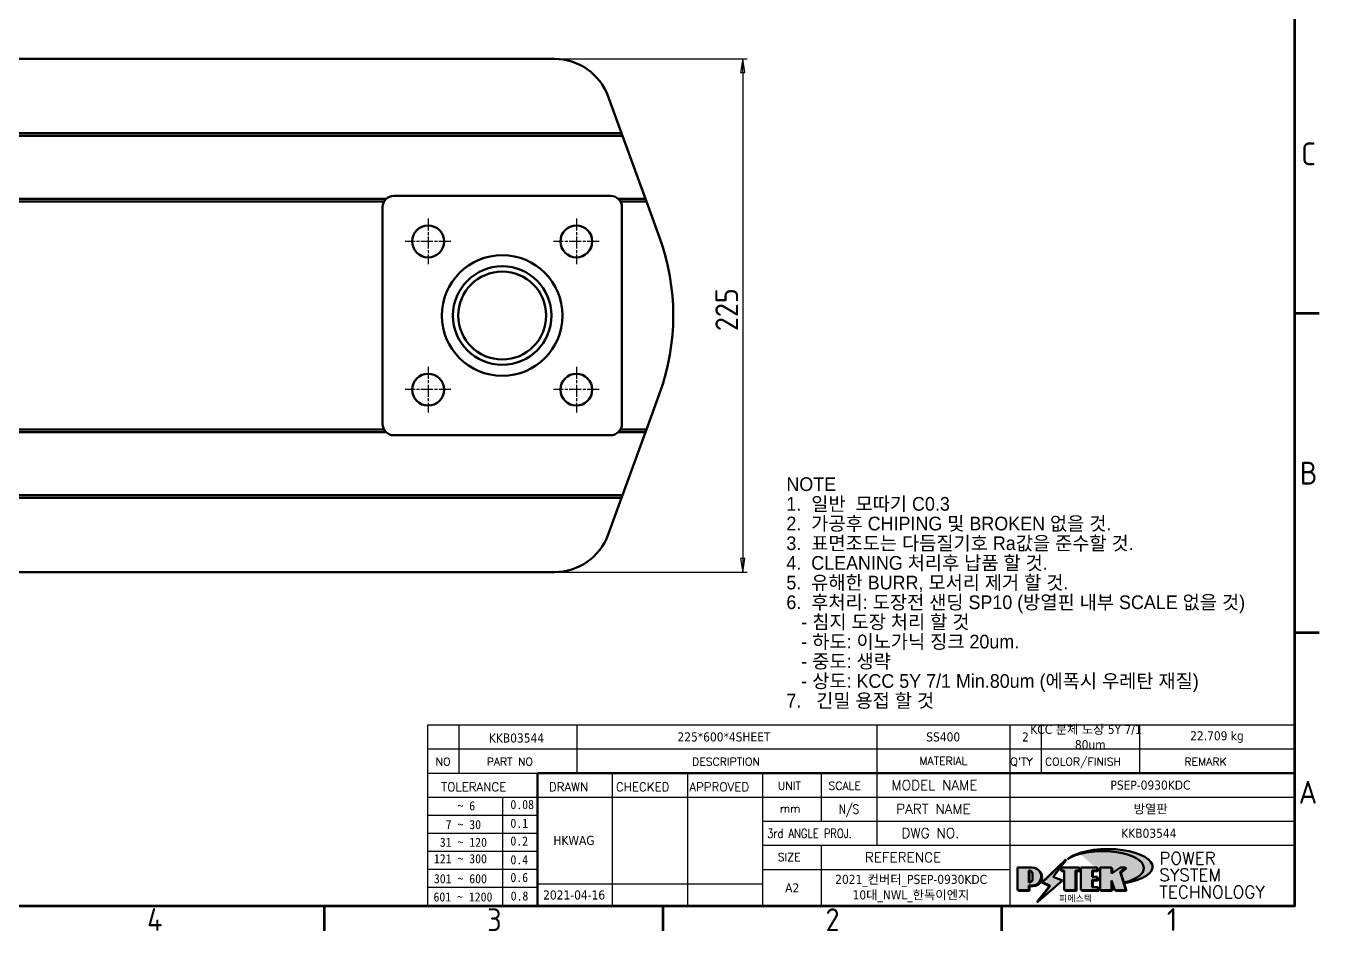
# Model space of a CAD drawing. Header units: millimetres. Extents: x 0 to 1188, y 0 to 840.
# Drawn here: x 612 to 1179, y 9 to 406 of the extents above; entities that cross this region are included whole.
import ezdxf
from ezdxf.enums import TextEntityAlignment as Align

# ---------------------------------------------------------------- set-up
doc = ezdxf.new("R2010")
doc.units = ezdxf.units.MM
doc.header["$LTSCALE"] = 2
doc.linetypes.add('CHAIN', pattern=[0.35429999999999995, 0.2362, -0.0295, 0.0591, -0.0295])
doc.layers.get('0').update_dxf_attribs({"lineweight": 25})
for name, color, linetype, lineweight in [('가시적인 것(ISO)', 7, 'Continuous', 50), ('경계(ISO)', 7, 'Continuous', 70), ('기호(ISO)', 7, 'Continuous', 25), ('제목(ISO)', 5, 'Continuous', 50), ('중심 표식(ISO)', 1, 'Continuous', 25), ('치수(ISO)', 7, 'Continuous', 25), ('해치(ISO)', 1, 'Continuous', 18)]:
    doc.layers.add(name, color=color, linetype=linetype, lineweight=lineweight)
doc.styles.add('HAN_291', font='')
doc.styles.add('HAN_370', font='', dxfattribs={"width": 2})
doc.styles.add('ISO Proportional', font='arial.ttf')
doc.styles.add('ISO ProportionalPSTEK', font='isocp.shx')
doc.styles.add('RC_284', font='ROMANC.shx')
doc.styles.add('RC_287', font='ROMANC.shx')
doc.styles.add('RC_292', font='ROMANC.shx')
doc.styles.add('ROMANT_294', font='romant.shx')
doc.styles.add('텍스트 스타일333', font='ROMANC.shx', dxfattribs={"width": 0.800000011920929})
doc.styles.add('텍스트 스타일359', font='tahoma.ttf')
doc.styles.get('HAN_291').set_extended_font_data('GulimChe')
doc.styles.get('HAN_370').set_extended_font_data('GulimChe')
doc.dimstyles.new('PSTEK', dxfattribs={"dimscale": 2, "dimtxt": 5, "dimasz": 3, "dimexe": 1, "dimexo": 1, "dimgap": 1, "dimtad": 1, "dimrnd": 1e-08, "dimdsep": 46, "dimtxsty": 'ISO ProportionalPSTEK', "dimblk": 'Filled-1', "dimcen": 0.09, "dimdle": 10, "dimclrd": 3, "dimclre": 3, "dimclrt": 1, "dimadec": 1, "dimazin": 2, "dimtfac": 1, "dimtmove": 0, "dimatfit": 3, "dimfxl": 0, "dimtolj": 1, "dimlwd": -1, "dimlwe": -1, "dimarcsym": 0})

# ---------------------------------------------------------------- blocks, each defined once
blk = doc.blocks.new('경계 Default Border')
at = {"layer": '경계(ISO)'}
for p, q in [((584.0000152587891, 140), (589.3999862670898, 140)), ((584.0000152587891, 70), (589.3999862670898, 70)), ((371.25, 10), (371.25, 4.600000083446503)), ((445.4999923706055, 10), (445.4999923706055, 4.600000083446503)), ((519.7499847412109, 10), (519.7499847412109, 4.600000083446503))]:
    blk.add_line(p, q, dxfattribs=at)
at = {"layer": '경계(ISO)', "flags": 128}
blk.add_lwpolyline([(10, 10), (10, 410), (584.0000152587891, 410), (584.0000152587891, 10), (10, 10)], dxfattribs=at)
at = {"layer": '경계(ISO)', "color": 1, "char_height": 5, "attachment_point": 7, "style": 'ISO ProportionalPSTEK'}
for s, insert in [('C', (585.4742325874499, 172.452324195765)), ('B', (585.1971168848208, 102.452324195765)), ('A', (584.9240013414434, 32.48808104894124)), ('4', (332.4141168643409, 4.600000000000001)), ('3', (406.9892326898503, 4.552324195764959)), ('2', (481.1712325157698, 4.552324195764959)), ('1', (556.018443510609, 4.600000000000001))]:
    blk.add_mtext(s, dxfattribs=dict(at, insert=insert))
blk = doc.blocks.new('제목 블록 PSTEK')
h = blk.add_hatch(color=1)
edge = h.paths.add_edge_path(flags=0)
edge.add_line((314.2242174273352, 19.60711530335299), (314.2242174273352, 17.00126995915134))
edge.add_line((314.2242174273352, 17.00126995915134), (314.3485873187598, 17.00126995915134))
edge.add_arc((314.3485873187598, 17.6527312952023), 0.6514613360509371, 270, 360)
edge.add_line((315.0000486548106, 17.6527312952023), (315.0000486548106, 18.95565396730211))
edge.add_arc((314.3485873187598, 18.95565396730212), 0.6514613360508712, 0, 90)
edge.add_line((314.3485873187598, 19.60711530335299), (314.2242174273352, 19.60711530335299))
edge = h.paths.add_edge_path()
edge.add_arc((314.9847713324306, 18.28938669179658), 1.969189947606664, 269.9999999999959, 450)
edge.add_line((314.9847713324306, 20.25857663940318), (311.7664314776902, 20.25857663940324))
edge.add_line((311.7664314776902, 20.25857663940324), (311.7664314776902, 15.3430047401139))
edge.add_line((311.7664314776902, 15.3430047401139), (314.2242174273352, 15.3430047401139))
edge.add_line((314.2242174273352, 15.3430047401139), (314.2242174273352, 16.32019674418991))
edge.add_line((314.2242174273352, 16.32019674418991), (314.9847713324307, 16.32019674418991))
for color, points in [(252, [(317.2195697678507, 17.0593801673321), (322.0326348870767, 21.62682475217465), (322.2781991042243, 21.94392121864296), (317.0471853425802, 16.97985676345368), (318.7512090904202, 16.1899260703855), (316.0018030350395, 12.71868385740789), (316.3356552234328, 13.00206718743325), (318.9235935156908, 16.2694494742633)]), (5, [(321.6183518841322, 17.4193704504104), (319.5281351041078, 18.24969419629727), (322.4505835294948, 22.02344462252142), (317.2195697678507, 17.0593801673321), (318.9235935156908, 16.2694494742633), (316.1741874603099, 12.79820726128571)]), (1, [(324.4839107253602, 19.60711530335299), (325.2419748254881, 19.60711530335299), (325.2419748254881, 20.25857663940324), (321.2266040451076, 20.25857663940324), (321.2266040451076, 19.60711530335299), (321.9846681452406, 19.60711530335299), (321.9846681452406, 15.3430047401139), (324.4839107253602, 15.3430047401139)]), (252, [(324.6615819988275, 19.45905590879572), (325.4196460989604, 19.45905590879572), (325.4196460989604, 20.11051724484596), (325.2419748254881, 20.11051724484596), (325.2419748254881, 19.60711530335299), (324.4839107253602, 19.60711530335299), (324.4839107253602, 15.3430047401139), (322.1623394187076, 15.3430047401139), (322.1623394187076, 15.19494534555726), (324.6615819988275, 15.19494534555726)]), (1, [(329.2277337269622, 20.25857663940324), (325.65654113025, 20.25857663940324), (325.65654113025, 15.3430047401139), (329.3580259941756, 15.3430047401139), (329.3580259941756, 15.9944660761648), (328.1137701654877, 15.9944660761648), (328.1137701654877, 17.56360607323003), (329.2277337269622, 17.56360607323003), (329.2277337269622, 18.25543873810179), (328.1137701654877, 18.25543873810179), (328.1137701654877, 19.60711530335299), (329.2277337269622, 19.60711530335299)]), (252, [(328.2914414389548, 19.45905590879572), (329.4054050004294, 19.45905590879572), (329.4054050004294, 20.11051724484596), (329.2277337269622, 20.11051724484596), (329.2277337269622, 19.60711530335299), (328.1137701654877, 19.60711530335299), (328.1137701654877, 18.25543873810179), (328.2914414389548, 18.25543873810179)]), (1, [(332.3312149849806, 20.25857663940324), (329.8592894925411, 20.25857663940324), (329.8592894925411, 15.3430047401139), (332.3312149849806, 15.3430047401139), (332.3312149849806, 17.4318630164523), (333.0701931098801, 15.3430047401139), (335.4855464857051, 15.3430047401139), (334.2514536401189, 19.30614745124769), (335.4379594596742, 20.25857663940324), (334.3071782107978, 20.25857663940324), (332.3312149849806, 18.99741471888304)]), (252, [(332.5088862584528, 20.1105172448466), (332.3312149849806, 20.1105172448466), (332.3312149849806, 18.99741471888368), (332.5088862584528, 19.11081371413894)]), (252, [(335.6156307331414, 20.11051724484596), (335.2535118015555, 20.11051724484596), (334.2514536401189, 19.30614745124769), (335.4855464857051, 15.3430047401139), (333.1954852176545, 15.3430047401139), (333.2478643833523, 15.19494534555726), (335.6632177591723, 15.19494534555726), (334.4291249135862, 19.15808805669106)]), (252, [(321.9846681452406, 19.60711530335299), (321.4042753185749, 19.60711530335299), (321.4042753185749, 19.45905590879572), (321.9846681452406, 19.45905590879572)]), (252, [(328.2914414389548, 17.41554667867274), (329.4054050004294, 17.41554667867274), (329.4054050004294, 18.10737934354514), (329.2277337269622, 18.10737934354514), (329.2277337269622, 17.56360607323003), (328.1137701654877, 17.56360607323003), (328.1137701654877, 15.9944660761648), (328.2914414389548, 15.9944660761648)]), (252, [(332.5088862584528, 16.92964231796647), (332.3312149849806, 17.43186301645164), (332.3312149849806, 15.3430047401139), (330.0369607660135, 15.3430047401139), (330.0369607660135, 15.19494534555726), (332.5088862584528, 15.19494534555726)]), (252, [(329.5356972676428, 15.8464066816075), (329.3580259941756, 15.8464066816075), (329.3580259941756, 15.3430047401139), (325.8342124037171, 15.3430047401139), (325.8342124037171, 15.19494534555726), (329.5356972676428, 15.19494534555726)])]:
    blk.add_hatch(color=color).paths.add_polyline_path(points)
h = blk.add_hatch(color=252)
edge = h.paths.add_edge_path()
edge.add_arc((314.9847713324309, 18.28938669179657), 1.969189947606666, 270, 406.8278729790604)
edge.add_arc((315.1624426058984, 18.1413272972396), 1.969189947606962, -90, 53.560984836317004, ccw=False)
edge.add_line((315.1624426058984, 16.17213734963263), (314.4018887008024, 16.17213734963263))
edge.add_line((314.4018887008024, 16.17213734963263), (314.4018887008024, 15.19494534555726))
edge.add_line((314.4018887008024, 15.19494534555726), (311.9441027511573, 15.19494534555726))
edge.add_line((311.9441027511573, 15.19494534555726), (311.9441027511573, 15.3430047401139))
edge.add_line((311.9441027511573, 15.3430047401139), (314.2242174273352, 15.3430047401139))
edge.add_line((314.2242174273352, 15.3430047401139), (314.2242174273352, 16.32019674418991))
edge.add_line((314.2242174273352, 16.32019674418991), (314.9847713324309, 16.32019674418991))
h = blk.add_hatch(color=252)
edge = h.paths.add_edge_path()
edge.add_line((314.4018887008024, 19.45905590879572), (314.5262585922315, 19.45905590879572))
edge.add_arc((314.5262585922314, 18.80759457274939), 0.6514613360463194, 60.4189348879147, 90.00000000000318, ccw=False)
edge.add_arc((314.3485873187602, 18.95565396730057), 0.6514613360524251, 39.96992292766206, 90.00000000009999)
edge.add_line((314.3485873187591, 19.60711530335307), (314.2242174273352, 19.60711530335298))
edge.add_line((314.2242174273352, 19.60711530335299), (314.2242174273352, 17.00126995915134))
edge.add_line((314.2242174273352, 17.00126995915134), (314.3485873187591, 17.00126995915134))
edge.add_arc((314.3485873187568, 17.652731295233), 0.6514613360816299, 270.0000000002, 274.6930825552478)
edge.add_line((314.4018887008024, 17.0034541317032), (314.4018887008024, 19.45905590879572))
at = {"layer": '해치(ISO)', "true_color": 0x27d1fc}
h = blk.add_hatch(color=140, dxfattribs=at)
edge = h.paths.add_edge_path()
edge.add_ellipse((330.3660919371412, 20.15576403068321), major_axis=(9.100907360794343, 0), ratio=0.4069904968023172, start_angle=301.3098473703837, end_angle=507.7436900681698)
edge.add_ellipse((331.5340919371412, 20.4634168429492), major_axis=(-9.82350664112931, 0), ratio=0.3942600559756514, start_angle=111.51207141178469, end_angle=334.47025347086895, ccw=False)
edge.add_line((335.1363447531188, 16.8601935978785), (335.0955236905705, 16.99119398620872))
at = {"color": 180}
for p, q in [((182.475792979055, 11.79100474011392), (182.4757929790549, 51.56524660363496)), ((182.4757929790549, 51.56524660363496), (372.4757929537551, 51.56524660363496)), ((189.2651435055721, 51.56524660363496), (189.2651435055722, 41.00524660363494)), ((215.2152739891528, 41.00524660363494), (215.2152739891528, 51.56524660363496)), ((280.8758854511282, 51.56524660363496), (280.8758854511282, 41.00524660363494)), ((310.0881549537552, 51.56524660363496), (310.0881549537553, 41.00524660363494)), ((316.9044520275131, 51.56524660363496), (316.9044520275127, 41.00524660363494)), ((338.4566026226726, 51.56524660363496), (338.4566026226727, 41.00524660363494)), ((372.4757929537551, 51.56524660363496), (372.4757929537551, 11.79100474011389)), ((182.475792979055, 46.2852466036349), (372.4757929537551, 46.28524660363492)), ((182.475792979055, 41.00524660363493), (206.451475290024, 41.00524660363493)), ((222.9401812389276, 11.79100474011392), (222.9401812389276, 41.00524660363494)), ((239.4288871878316, 11.79100474011392), (239.4288871878316, 41.00524660363494)), ((255.9175931367356, 11.79100474011392), (255.9175931367356, 41.00524660363494)), ((268.6918866058747, 41.00524660363494), (268.6918866058747, 30.44524660363498)), ((280.8758854511282, 41.00524660363494), (280.8758854511282, 25.16524660363502)), ((310.088154953755, 41.00524660363494), (310.088154953755, 11.79100474011392)), ((182.475792979055, 35.72524660363497), (206.451475290024, 35.72524660363497)), ((198.8621818849491, 12.02524660363491), (198.8621818849491, 35.72524660363497)), ((206.451475290024, 35.72524660363497), (372.4757929537551, 35.72524660363497)), ((182.475792979055, 31.77524660363492), (206.451475290024, 31.77524660363492)), ((255.917593136736, 30.44524660363498), (372.4757929537552, 30.44524660363501)), ((182.475792979055, 27.82524660363487), (206.451475290024, 27.82524660363487)), ((182.475792979055, 23.87524660363505), (206.451475290024, 23.87524660363505)), ((255.9175931367359, 25.16524660363502), (372.4757929537552, 25.165246603635)), ((268.6918866058744, 25.16524660363502), (268.6918866058744, 11.79100474011392)), ((182.475792979055, 19.92524660363478), (206.451475290024, 19.92524660363478)), ((255.9175931367359, 19.88524660363481), (310.0881549537553, 19.88524660363481)), ((182.475792979055, 15.97524660363496), (206.451475290024, 15.97524660363496)), ((206.451475290024, 16.74100474011396), (255.9175931367359, 16.74100474011396)), ((182.475792979055, 11.79100474011392), (372.4757929537551, 11.79100474011389))]:
    blk.add_line(p, q, dxfattribs=at)
at = {"color": 7, "linetype": 'Continuous', "lineweight": 25}
blk.add_line((182.4771903250938, 46.27967054998719), (231.7273669611342, 46.27967054998717), dxfattribs=at)
at = {"color": 7, "lineweight": 50}
for p, q in [((206.4514752900237, 11.79100474011392), (206.4514752900237, 41.00524660363494)), ((206.451475290024, 41.00524660363494), (372.4757929537551, 41.00524660363496))]:
    blk.add_line(p, q, dxfattribs=at)
at = {"color": 7}
for p, q in [((311.7664314776902, 20.25900474011391), (311.7664314776902, 15.34300474011391)), ((314.9847713324309, 20.25857663940324), (311.7664314776902, 20.25857663940324)), ((314.9847713324309, 20.25857663940324), (311.7664314776902, 20.25857663940324)), ((311.7664314776902, 20.25857663940324), (311.7664314776902, 15.3430047401139)), ((322.2781991042243, 21.94392121864296), (317.0471853425802, 16.97985676345368)), ((322.4505835294948, 22.02344462252142), (317.2195697678507, 17.0593801673321)), ((317.2195697678507, 17.0593801673321), (322.0326348870767, 21.62682475217465)), ((319.5281351041078, 18.24969419629727), (322.4505835294948, 22.02344462252142)), ((325.2419748254881, 20.25857663940324), (321.2266040451076, 20.25857663940324)), ((321.2266040451076, 20.25857663940324), (321.2266040451076, 19.60711530335299)), ((325.2419748254881, 20.25857663940324), (321.2266040451076, 20.25857663940324)), ((321.2266040451076, 20.25857663940324), (321.2266040451076, 19.60711530335299)), ((322.0326348870767, 21.62682475217465), (322.2781991042243, 21.94392121864296)), ((325.2419748254881, 19.60711530335299), (325.2419748254881, 20.25857663940324)), ((325.2419748254881, 19.60711530335299), (325.2419748254881, 20.25857663940324)), ((325.4196460989604, 20.11051724484596), (325.2419748254881, 20.11051724484596)), ((325.2419748254881, 20.11051724484596), (325.2419748254881, 19.60711530335299)), ((325.4196460989604, 19.45905590879572), (325.4196460989604, 20.11051724484596)), ((329.2277337269622, 20.25857663940324), (325.65654113025, 20.25857663940324)), ((325.65654113025, 20.25857663940324), (325.65654113025, 15.3430047401139)), ((325.65654113025, 20.25857663940324), (325.65654113025, 15.3430047401139)), ((329.2277337269622, 20.25857663940324), (325.65654113025, 20.25857663940324)), ((329.2277337269622, 19.60711530335299), (329.2277337269622, 20.25857663940324)), ((329.2277337269622, 19.60711530335299), (329.2277337269622, 20.25857663940324)), ((329.4054050004294, 20.11051724484596), (329.2277337269622, 20.11051724484596)), ((329.2277337269622, 20.11051724484596), (329.2277337269622, 19.60711530335299)), ((329.4054050004294, 19.45905590879572), (329.4054050004294, 20.11051724484596)), ((332.3312149849806, 20.25857663940324), (329.8592894925411, 20.25857663940324)), ((329.8592894925411, 20.25857663940324), (329.8592894925411, 15.3430047401139)), ((329.8592894925411, 20.25857663940324), (329.8592894925411, 15.3430047401139)), ((332.3312149849806, 20.25857663940324), (329.8592894925411, 20.25857663940324)), ((334.3071782107978, 20.25857663940324), (332.3312149849806, 18.99741471888304)), ((332.3312149849806, 18.99741471888304), (332.3312149849806, 20.25857663940324)), ((334.3071782107978, 20.25857663940324), (332.3312149849806, 18.99741471888304)), ((332.3312149849806, 18.99741471888304), (332.3312149849806, 20.25857663940324)), ((332.5088862584528, 20.1105172448466), (332.3312149849806, 20.1105172448466)), ((332.3312149849806, 20.1105172448466), (332.3312149849806, 18.99741471888368)), ((332.5088862584528, 19.11081371413894), (332.5088862584528, 20.1105172448466)), ((334.2514536401189, 19.30614745124769), (335.4379594596742, 20.25857663940324)), ((334.2514536401189, 19.30614745124769), (335.4379594596742, 20.25857663940324)), ((335.2535118015555, 20.11051724484596), (334.2514536401189, 19.30614745124769)), ((335.4379594596742, 20.25857663940324), (334.3071782107978, 20.25857663940324)), ((335.4379594596742, 20.25857663940324), (334.3071782107978, 20.25857663940324)), ((334.4291249135862, 19.15808805669104), (335.6156307331414, 20.11051724484596)), ((335.6156307331414, 20.11051724484596), (335.2535118015555, 20.11051724484596)), ((314.2242174273352, 17.00126995915134), (314.2242174273352, 19.60711530335299)), ((314.2242174273352, 19.60711530335299), (314.3485873187591, 19.60711530335299)), ((314.3485873187591, 19.60711530335299), (314.2242174273352, 19.60711530335299)), ((314.2242174273352, 19.60711530335299), (314.2242174273352, 17.00126995915134)), ((314.2242174273352, 17.00126995915134), (314.2242174273352, 19.60711530335299)), ((314.2242174273352, 19.60711530335299), (314.3485873187591, 19.60711530335299)), ((314.4018887008024, 19.45905590879572), (314.5262585922314, 19.45905590879572)), ((314.4018887008024, 17.0034541317032), (314.4018887008024, 19.45905590879572)), ((315.0000486548106, 18.95565396730275), (315.0000486548106, 17.65273129520161)), ((315.0000486548106, 18.95565396730275), (315.0000486548106, 17.65273129520161)), ((316.1741874603099, 12.79820726128571), (321.6183518841322, 17.4193704504104)), ((318.9235935156908, 16.2694494742633), (317.2195697678507, 17.0593801673321)), ((317.2195697678507, 17.0593801673321), (318.9235935156908, 16.2694494742633)), ((321.6183518841322, 17.4193704504104), (319.5281351041078, 18.24969419629727)), ((321.2266040451076, 19.60711530335299), (321.9846681452406, 19.60711530335299)), ((321.2266040451076, 19.60711530335299), (321.9846681452406, 19.60711530335299)), ((321.4042753185749, 19.60711530335299), (321.4042753185749, 19.45905590879572)), ((321.9846681452406, 19.60711530335299), (321.4042753185749, 19.60711530335299)), ((321.4042753185749, 19.45905590879572), (321.9846681452406, 19.45905590879572)), ((321.9846681452406, 19.60711530335299), (321.9846681452406, 15.3430047401139)), ((321.9846681452406, 19.45905590879572), (321.9846681452406, 19.60711530335299)), ((321.9846681452406, 19.60711530335299), (321.9846681452406, 15.3430047401139)), ((324.4839107253602, 19.60711530335299), (325.2419748254881, 19.60711530335299)), ((324.4839107253602, 15.3430047401139), (324.4839107253602, 19.60711530335299)), ((325.2419748254881, 19.60711530335299), (324.4839107253602, 19.60711530335299)), ((324.4839107253602, 19.60711530335299), (324.4839107253602, 15.3430047401139)), ((324.4839107253602, 19.60711530335299), (325.2419748254881, 19.60711530335299)), ((324.4839107253602, 15.3430047401139), (324.4839107253602, 19.60711530335299)), ((324.6615819988275, 19.45905590879572), (325.4196460989604, 19.45905590879572)), ((324.6615819988275, 15.19494534555726), (324.6615819988275, 19.45905590879572)), ((328.1137701654877, 18.25543873810179), (328.1137701654877, 19.60711530335299)), ((328.1137701654877, 19.60711530335299), (329.2277337269622, 19.60711530335299)), ((329.2277337269622, 19.60711530335299), (328.1137701654877, 19.60711530335299)), ((328.1137701654877, 19.60711530335299), (328.1137701654877, 18.25543873810179)), ((328.1137701654877, 18.25543873810179), (328.1137701654877, 19.60711530335299)), ((328.1137701654877, 19.60711530335299), (329.2277337269622, 19.60711530335299)), ((329.2277337269622, 18.25543873810179), (328.1137701654877, 18.25543873810179)), ((328.1137701654877, 18.25543873810179), (328.2914414389548, 18.25543873810179)), ((329.2277337269622, 18.25543873810179), (328.1137701654877, 18.25543873810179)), ((328.1137701654877, 17.56360607323003), (329.2277337269622, 17.56360607323003)), ((328.1137701654877, 15.9944660761648), (328.1137701654877, 17.56360607323003)), ((329.2277337269622, 17.56360607323003), (328.1137701654877, 17.56360607323003)), ((328.1137701654877, 17.56360607323003), (328.1137701654877, 15.9944660761648)), ((328.1137701654877, 17.56360607323003), (329.2277337269622, 17.56360607323003)), ((328.1137701654877, 15.9944660761648), (328.1137701654877, 17.56360607323003)), ((328.2914414389548, 18.25543873810179), (328.2914414389548, 19.45905590879572)), ((328.2914414389548, 19.45905590879572), (329.4054050004294, 19.45905590879572)), ((328.2914414389548, 15.9944660761648), (328.2914414389548, 17.41554667867274)), ((328.2914414389548, 17.41554667867274), (329.4054050004294, 17.41554667867274)), ((329.2277337269622, 17.56360607323003), (329.2277337269622, 18.25543873810179)), ((329.2277337269622, 17.56360607323003), (329.2277337269622, 18.25543873810179)), ((329.4054050004294, 18.10737934354514), (329.2277337269622, 18.10737934354514)), ((329.2277337269622, 18.10737934354514), (329.2277337269622, 17.56360607323003)), ((329.4054050004294, 17.41554667867274), (329.4054050004294, 18.10737934354514)), ((332.3312149849806, 18.99741471888368), (332.5088862584528, 19.11081371413894)), ((332.3312149849806, 17.4318630164523), (333.0701931098801, 15.3430047401139)), ((332.3312149849806, 15.3430047401139), (332.3312149849806, 17.4318630164523)), ((332.5088862584528, 16.92964231796647), (332.3312149849806, 17.43186301645164)), ((332.3312149849806, 17.43186301645164), (332.3312149849806, 15.3430047401139)), ((332.3312149849806, 17.4318630164523), (333.0701931098801, 15.3430047401139)), ((332.3312149849806, 15.3430047401139), (332.3312149849806, 17.4318630164523)), ((335.4855464857051, 15.3430047401139), (334.2514536401189, 19.30614745124769)), ((334.2514536401189, 19.30614745124769), (335.4855464857051, 15.3430047401139)), ((335.4855464857051, 15.3430047401139), (334.2514536401189, 19.30614745124769)), ((335.6632177591723, 15.19494534555726), (334.4291249135862, 19.15808805669104)), ((345.0447381189468, 17.50375595811051), (344.9867755289346, 17.689895936919)), ((311.7664314776902, 15.3430047401139), (314.2242174273352, 15.3430047401139)), ((311.7664314776902, 15.3430047401139), (314.2242174273352, 15.3430047401139)), ((314.2242174273352, 15.3430047401139), (311.9441027511573, 15.3430047401139)), ((311.9441027511573, 15.3430047401139), (311.9441027511573, 15.19494534555726)), ((311.9441027511573, 15.19494534555726), (314.4018887008024, 15.19494534555726)), ((314.3485873187591, 17.00126995915134), (314.2242174273352, 17.00126995915134)), ((314.2242174273352, 17.00126995915134), (314.3485873187591, 17.00126995915134)), ((314.3485873187591, 17.00126995915134), (314.2242174273352, 17.00126995915134)), ((314.2242174273352, 16.32019674418991), (314.9847713324309, 16.32019674418991)), ((314.2242174273352, 15.3430047401139), (314.2242174273352, 16.32019674418991)), ((314.9847713324309, 16.32019674418991), (314.2242174273352, 16.32019674418991)), ((314.2242174273352, 16.32019674418991), (314.2242174273352, 15.3430047401139)), ((314.2242174273352, 16.32019674418991), (314.9847713324309, 16.32019674418991)), ((314.2242174273352, 15.3430047401139), (314.2242174273352, 16.32019674418991)), ((314.4018887008024, 16.17213734963263), (315.162442605898, 16.17213734963263)), ((314.4018887008024, 15.19494534555726), (314.4018887008024, 16.17213734963263)), ((318.7512090904202, 16.1899260703855), (316.0018030350395, 12.71868385740789)), ((318.9235935156908, 16.2694494742633), (316.1741874603099, 12.79820726128571)), ((316.3356552234328, 13.00206718743325), (318.9235935156908, 16.2694494742633)), ((317.0471853425802, 16.97985676345368), (318.7512090904202, 16.1899260703855)), ((321.9846681452406, 15.3430047401139), (324.4839107253602, 15.3430047401139)), ((321.9846681452406, 15.3430047401139), (324.4839107253602, 15.3430047401139)), ((324.4839107253602, 15.3430047401139), (322.1623394187076, 15.3430047401139)), ((322.1623394187076, 15.3430047401139), (322.1623394187076, 15.19494534555726)), ((322.1623394187076, 15.19494534555726), (324.6615819988275, 15.19494534555726)), ((325.65654113025, 15.3430047401139), (329.3580259941756, 15.3430047401139)), ((325.65654113025, 15.3430047401139), (329.3580259941756, 15.3430047401139)), ((329.3580259941756, 15.3430047401139), (325.8342124037171, 15.3430047401139)), ((325.8342124037171, 15.3430047401139), (325.8342124037171, 15.19494534555726)), ((325.8342124037171, 15.19494534555726), (329.5356972676428, 15.19494534555726)), ((329.3580259941756, 15.9944660761648), (328.1137701654877, 15.9944660761648)), ((328.1137701654877, 15.9944660761648), (328.2914414389548, 15.9944660761648)), ((329.3580259941756, 15.9944660761648), (328.1137701654877, 15.9944660761648)), ((329.3580259941756, 15.3430047401139), (329.3580259941756, 15.9944660761648)), ((329.3580259941756, 15.3430047401139), (329.3580259941756, 15.9944660761648)), ((329.5356972676428, 15.8464066816075), (329.3580259941756, 15.8464066816075)), ((329.3580259941756, 15.8464066816075), (329.3580259941756, 15.3430047401139)), ((329.5356972676428, 15.19494534555726), (329.5356972676428, 15.8464066816075)), ((329.8592894925411, 15.3430047401139), (332.3312149849806, 15.3430047401139)), ((329.8592894925411, 15.3430047401139), (332.3312149849806, 15.3430047401139)), ((332.3312149849806, 15.3430047401139), (330.0369607660135, 15.3430047401139)), ((330.0369607660135, 15.3430047401139), (330.0369607660135, 15.19494534555726)), ((330.0369607660135, 15.19494534555726), (332.5088862584528, 15.19494534555726)), ((332.5088862584528, 15.19494534555726), (332.5088862584528, 16.92964231796647)), ((333.0701931098801, 15.3430047401139), (335.4855464857051, 15.3430047401139)), ((333.0701931098801, 15.3430047401139), (335.4855464857051, 15.3430047401139)), ((335.4855464857051, 15.3430047401139), (333.1954852176545, 15.3430047401139)), ((333.1954852176545, 15.3430047401139), (333.2478643833523, 15.19494534555726)), ((333.2478643833523, 15.19494534555726), (335.6632177591723, 15.19494534555726)), ((316.0018030350395, 12.71868385740789), (316.3356552234328, 13.00206718743325))]:
    blk.add_line(p, q, dxfattribs=at)
at = {"color": 1}
for p, q in [((314.9847713324309, 20.25857663940324), (311.7664314776902, 20.25857663940324)), ((311.7664314776902, 20.25857663940324), (311.7664314776902, 15.3430047401139)), ((325.2419748254881, 20.25857663940324), (321.2266040451076, 20.25857663940324)), ((321.2266040451076, 20.25857663940324), (321.2266040451076, 19.60711530335299)), ((325.2419748254881, 19.60711530335299), (325.2419748254881, 20.25857663940324)), ((329.2277337269622, 20.25857663940324), (325.65654113025, 20.25857663940324)), ((325.65654113025, 20.25857663940324), (325.65654113025, 15.3430047401139)), ((329.2277337269622, 19.60711530335299), (329.2277337269622, 20.25857663940324)), ((332.3312149849806, 20.25857663940324), (329.8592894925411, 20.25857663940324)), ((329.8592894925411, 20.25857663940324), (329.8592894925411, 15.3430047401139)), ((334.3071782107978, 20.25857663940324), (332.3312149849806, 18.99741471888304)), ((332.3312149849806, 18.99741471888304), (332.3312149849806, 20.25857663940324)), ((334.2514536401189, 19.30614745124769), (335.4379594596742, 20.25857663940324)), ((335.4379594596742, 20.25857663940324), (334.3071782107978, 20.25857663940324)), ((314.2242174273352, 17.00126995915134), (314.2242174273352, 19.60711530335299)), ((314.2242174273352, 19.60711530335299), (314.3485873187591, 19.60711530335299)), ((315.0000486548106, 18.95565396730275), (315.0000486548106, 17.65273129520161)), ((321.2266040451076, 19.60711530335299), (321.9846681452406, 19.60711530335299)), ((321.9846681452406, 19.60711530335299), (321.9846681452406, 15.3430047401139)), ((324.4839107253602, 19.60711530335299), (325.2419748254881, 19.60711530335299)), ((324.4839107253602, 15.3430047401139), (324.4839107253602, 19.60711530335299)), ((328.1137701654877, 18.25543873810179), (328.1137701654877, 19.60711530335299)), ((328.1137701654877, 19.60711530335299), (329.2277337269622, 19.60711530335299)), ((329.2277337269622, 18.25543873810179), (328.1137701654877, 18.25543873810179)), ((328.1137701654877, 17.56360607323003), (329.2277337269622, 17.56360607323003)), ((328.1137701654877, 15.9944660761648), (328.1137701654877, 17.56360607323003)), ((329.2277337269622, 17.56360607323003), (329.2277337269622, 18.25543873810179)), ((332.3312149849806, 17.4318630164523), (333.0701931098801, 15.3430047401139)), ((332.3312149849806, 15.3430047401139), (332.3312149849806, 17.4318630164523)), ((335.4855464857051, 15.3430047401139), (334.2514536401189, 19.30614745124769)), ((311.7664314776902, 15.3430047401139), (314.2242174273352, 15.3430047401139)), ((314.3485873187591, 17.00126995915134), (314.2242174273352, 17.00126995915134)), ((314.2242174273352, 16.32019674418991), (314.9847713324309, 16.32019674418991)), ((314.2242174273352, 15.3430047401139), (314.2242174273352, 16.32019674418991)), ((321.9846681452406, 15.3430047401139), (324.4839107253602, 15.3430047401139)), ((325.65654113025, 15.3430047401139), (329.3580259941756, 15.3430047401139)), ((329.3580259941756, 15.9944660761648), (328.1137701654877, 15.9944660761648)), ((329.3580259941756, 15.3430047401139), (329.3580259941756, 15.9944660761648)), ((329.8592894925411, 15.3430047401139), (332.3312149849806, 15.3430047401139)), ((333.0701931098801, 15.3430047401139), (335.4855464857051, 15.3430047401139))]:
    blk.add_line(p, q, dxfattribs=at)
at = {"color": 5}
for p, q in [((322.4505835294948, 22.02344462252142), (317.2195697678507, 17.0593801673321)), ((319.5281351041078, 18.24969419629727), (322.4505835294948, 22.02344462252142)), ((316.1741874603099, 12.79820726128571), (321.6183518841322, 17.4193704504104)), ((317.2195697678507, 17.0593801673321), (318.9235935156908, 16.2694494742633)), ((321.6183518841322, 17.4193704504104), (319.5281351041078, 18.24969419629727)), ((318.9235935156908, 16.2694494742633), (316.1741874603099, 12.79820726128571))]:
    blk.add_line(p, q, dxfattribs=at)
at = {"color": 7}
for centre, radius, start, end in [((314.9847713324309, 18.28938669179658), 1.969189947606665, 270, 90), ((314.9847713324309, 18.28938669179658), 1.969189947606665, 270, 90), ((314.3485873187598, 18.95565396730211), 0.6514613360508712, 0, 90), ((314.3485873187602, 18.95565396730057), 0.6514613360524251, 39.96992292766117, 90), ((314.3485873187598, 18.95565396730212), 0.6514613360508712, 0, 90), ((314.3485873187597, 17.65273129520228), 0.6514613360509381, 270, 0), ((314.3485873187598, 17.6527312952023), 0.6514613360509381, 270, 0), ((314.5262585922314, 18.80759457274939), 0.6514613360463193, 60.41893488791137, 90), ((314.9847713324307, 18.2893866917965), 1.969189947606594, 270, 46.82787297909833), ((315.1624426058984, 18.1413272972396), 1.969189947606961, 270, 53.56098483636067), ((314.3485873187568, 17.652731295233), 0.6514613360816299, 270, 274.6930825552478)]:
    blk.add_arc(centre, radius, start, end, dxfattribs=at)
at = {"color": 1}
for centre, radius, start, end in [((314.9847713324309, 18.28938669179657), 1.969189947606665, 270, 90), ((314.3485873187598, 18.95565396730211), 0.6514613360508712, 0, 90), ((314.3485873187598, 17.6527312952023), 0.6514613360509381, 270, 0)]:
    blk.add_arc(centre, radius, start, end, dxfattribs=at)
at = {"layer": '제목(ISO)'}
for p, q in [((314.9847713324306, 20.25857663940324), (311.7664314776902, 20.25857663940324)), ((311.7664314776902, 20.25857663940324), (311.7664314776902, 15.3430047401139)), ((322.2781991042243, 21.94392121864296), (317.0471853425802, 16.97985676345368)), ((322.4505835294948, 22.02344462252142), (317.2195697678507, 17.0593801673321)), ((317.2195697678507, 17.0593801673321), (322.0326348870767, 21.62682475217465)), ((319.5281351041078, 18.24969419629727), (322.4505835294948, 22.02344462252142)), ((325.2419748254881, 20.25857663940324), (321.2266040451076, 20.25857663940324)), ((321.2266040451076, 20.25857663940324), (321.2266040451076, 19.60711530335299)), ((322.0326348870767, 21.62682475217465), (322.2781991042243, 21.94392121864296)), ((325.2419748254881, 19.60711530335299), (325.2419748254881, 20.25857663940324)), ((325.4196460989604, 20.11051724484596), (325.2419748254881, 20.11051724484596)), ((325.2419748254881, 20.11051724484596), (325.2419748254881, 19.60711530335299)), ((325.4196460989604, 19.45905590879572), (325.4196460989604, 20.11051724484596)), ((329.2277337269622, 20.25857663940324), (325.65654113025, 20.25857663940324)), ((325.65654113025, 20.25857663940324), (325.65654113025, 15.3430047401139)), ((329.2277337269622, 19.60711530335299), (329.2277337269622, 20.25857663940324)), ((329.4054050004294, 20.11051724484596), (329.2277337269622, 20.11051724484596)), ((329.2277337269622, 20.11051724484596), (329.2277337269622, 19.60711530335299)), ((329.4054050004294, 19.45905590879572), (329.4054050004294, 20.11051724484596)), ((332.3312149849806, 20.25857663940324), (329.8592894925411, 20.25857663940324)), ((329.8592894925411, 20.25857663940324), (329.8592894925411, 15.3430047401139)), ((334.3071782107978, 20.25857663940324), (332.3312149849806, 18.99741471888304)), ((332.3312149849806, 18.99741471888304), (332.3312149849806, 20.25857663940324)), ((332.5088862584528, 20.1105172448466), (332.3312149849806, 20.1105172448466)), ((332.3312149849806, 20.1105172448466), (332.3312149849806, 18.99741471888368)), ((332.5088862584528, 19.11081371413894), (332.5088862584528, 20.1105172448466)), ((334.2514536401189, 19.30614745124769), (335.4379594596742, 20.25857663940324)), ((335.2535118015555, 20.11051724484596), (334.2514536401189, 19.30614745124769)), ((335.4379594596742, 20.25857663940324), (334.3071782107978, 20.25857663940324)), ((334.4291249135862, 19.15808805669106), (335.6156307331414, 20.11051724484596)), ((335.6156307331414, 20.11051724484596), (335.2535118015555, 20.11051724484596)), ((314.2242174273352, 17.00126995915134), (314.2242174273352, 19.60711530335299)), ((314.2242174273352, 19.60711530335299), (314.3485873187598, 19.60711530335299)), ((314.3485873187591, 19.60711530335299), (314.2242174273352, 19.60711530335299)), ((314.2242174273352, 19.60711530335299), (314.2242174273352, 17.00126995915134)), ((314.4018887008024, 19.45905590879572), (314.5262585922314, 19.45905590879572)), ((314.4018887008024, 17.0034541317032), (314.4018887008024, 19.45905590879572)), ((315.0000486548106, 18.95565396730211), (315.0000486548106, 17.6527312952023)), ((316.1741874603099, 12.79820726128571), (321.6183518841322, 17.4193704504104)), ((317.2195697678507, 17.0593801673321), (318.9235935156908, 16.2694494742633)), ((318.9235935156908, 16.2694494742633), (317.2195697678507, 17.0593801673321)), ((321.6183518841322, 17.4193704504104), (319.5281351041078, 18.24969419629727)), ((321.2266040451076, 19.60711530335299), (321.9846681452406, 19.60711530335299)), ((321.9846681452406, 19.60711530335299), (321.4042753185749, 19.60711530335299)), ((321.4042753185749, 19.60711530335299), (321.4042753185749, 19.45905590879572)), ((321.4042753185749, 19.45905590879572), (321.9846681452406, 19.45905590879572)), ((321.9846681452406, 19.60711530335299), (321.9846681452406, 15.3430047401139)), ((321.9846681452406, 19.45905590879572), (321.9846681452406, 19.60711530335299)), ((324.4839107253602, 19.60711530335299), (325.2419748254881, 19.60711530335299)), ((324.4839107253602, 15.3430047401139), (324.4839107253602, 19.60711530335299)), ((325.2419748254881, 19.60711530335299), (324.4839107253602, 19.60711530335299)), ((324.4839107253602, 19.60711530335299), (324.4839107253602, 15.3430047401139)), ((324.6615819988275, 19.45905590879572), (325.4196460989604, 19.45905590879572)), ((324.6615819988275, 15.19494534555726), (324.6615819988275, 19.45905590879572)), ((328.1137701654877, 18.25543873810179), (328.1137701654877, 19.60711530335299)), ((328.1137701654877, 19.60711530335299), (329.2277337269622, 19.60711530335299)), ((329.2277337269622, 19.60711530335299), (328.1137701654877, 19.60711530335299)), ((328.1137701654877, 19.60711530335299), (328.1137701654877, 18.25543873810179)), ((329.2277337269622, 18.25543873810179), (328.1137701654877, 18.25543873810179)), ((328.1137701654877, 18.25543873810179), (328.2914414389548, 18.25543873810179)), ((328.1137701654877, 15.9944660761648), (328.1137701654877, 17.56360607323003)), ((328.1137701654877, 17.56360607323003), (329.2277337269622, 17.56360607323003)), ((329.2277337269622, 17.56360607323003), (328.1137701654877, 17.56360607323003)), ((328.1137701654877, 17.56360607323003), (328.1137701654877, 15.9944660761648)), ((328.2914414389548, 19.45905590879572), (329.4054050004294, 19.45905590879572)), ((328.2914414389548, 18.25543873810179), (328.2914414389548, 19.45905590879572)), ((328.2914414389548, 17.41554667867274), (329.4054050004294, 17.41554667867274)), ((328.2914414389548, 15.9944660761648), (328.2914414389548, 17.41554667867274)), ((329.2277337269622, 17.56360607323003), (329.2277337269622, 18.25543873810179)), ((329.4054050004294, 18.10737934354514), (329.2277337269622, 18.10737934354514)), ((329.2277337269622, 18.10737934354514), (329.2277337269622, 17.56360607323003)), ((329.4054050004294, 17.41554667867274), (329.4054050004294, 18.10737934354514)), ((332.3312149849806, 18.99741471888368), (332.5088862584528, 19.11081371413894)), ((332.3312149849806, 15.3430047401139), (332.3312149849806, 17.4318630164523)), ((332.3312149849806, 17.4318630164523), (333.0701931098801, 15.3430047401139)), ((332.5088862584528, 16.92964231796647), (332.3312149849806, 17.43186301645164)), ((332.3312149849806, 17.43186301645164), (332.3312149849806, 15.3430047401139)), ((335.4855464857051, 15.3430047401139), (334.2514536401189, 19.30614745124769)), ((334.2514536401189, 19.30614745124769), (335.4855464857051, 15.3430047401139)), ((335.6632177591723, 15.19494534555726), (334.4291249135862, 19.15808805669106)), ((311.7664314776902, 15.3430047401139), (314.2242174273352, 15.3430047401139)), ((314.2242174273352, 15.3430047401139), (311.9441027511573, 15.3430047401139)), ((311.9441027511573, 15.3430047401139), (311.9441027511573, 15.19494534555726)), ((311.9441027511573, 15.19494534555726), (314.4018887008024, 15.19494534555726)), ((314.3485873187598, 17.00126995915134), (314.2242174273352, 17.00126995915134)), ((314.2242174273352, 17.00126995915134), (314.3485873187591, 17.00126995915134)), ((314.2242174273352, 15.3430047401139), (314.2242174273352, 16.32019674418991)), ((314.2242174273352, 16.32019674418991), (314.9847713324307, 16.32019674418991)), ((314.9847713324309, 16.32019674418991), (314.2242174273352, 16.32019674418991)), ((314.2242174273352, 16.32019674418991), (314.2242174273352, 15.3430047401139)), ((314.4018887008024, 15.19494534555726), (314.4018887008024, 16.17213734963263)), ((314.4018887008024, 16.17213734963263), (315.1624426058984, 16.17213734963263)), ((318.7512090904202, 16.1899260703855), (316.0018030350395, 12.71868385740789)), ((318.9235935156908, 16.2694494742633), (316.1741874603099, 12.79820726128571)), ((316.3356552234328, 13.00206718743325), (318.9235935156908, 16.2694494742633)), ((317.0471853425802, 16.97985676345368), (318.7512090904202, 16.1899260703855)), ((321.9846681452406, 15.3430047401139), (324.4839107253602, 15.3430047401139)), ((324.4839107253602, 15.3430047401139), (322.1623394187076, 15.3430047401139)), ((322.1623394187076, 15.3430047401139), (322.1623394187076, 15.19494534555726)), ((322.1623394187076, 15.19494534555726), (324.6615819988275, 15.19494534555726)), ((325.65654113025, 15.3430047401139), (329.3580259941756, 15.3430047401139)), ((329.3580259941756, 15.3430047401139), (325.8342124037171, 15.3430047401139)), ((325.8342124037171, 15.3430047401139), (325.8342124037171, 15.19494534555726)), ((325.8342124037171, 15.19494534555726), (329.5356972676428, 15.19494534555726)), ((329.3580259941756, 15.9944660761648), (328.1137701654877, 15.9944660761648)), ((328.1137701654877, 15.9944660761648), (328.2914414389548, 15.9944660761648)), ((329.3580259941756, 15.3430047401139), (329.3580259941756, 15.9944660761648)), ((329.5356972676428, 15.8464066816075), (329.3580259941756, 15.8464066816075)), ((329.3580259941756, 15.8464066816075), (329.3580259941756, 15.3430047401139)), ((329.5356972676428, 15.19494534555726), (329.5356972676428, 15.8464066816075)), ((329.8592894925411, 15.3430047401139), (332.3312149849806, 15.3430047401139)), ((332.3312149849806, 15.3430047401139), (330.0369607660135, 15.3430047401139)), ((330.0369607660135, 15.3430047401139), (330.0369607660135, 15.19494534555726)), ((330.0369607660135, 15.19494534555726), (332.5088862584528, 15.19494534555726)), ((332.5088862584528, 15.19494534555726), (332.5088862584528, 16.92964231796647)), ((333.0701931098801, 15.3430047401139), (335.4855464857051, 15.3430047401139)), ((335.4855464857051, 15.3430047401139), (333.1954852176545, 15.3430047401139)), ((333.1954852176545, 15.3430047401139), (333.2478643833523, 15.19494534555726)), ((333.2478643833523, 15.19494534555726), (335.6632177591723, 15.19494534555726)), ((316.0018030350395, 12.71868385740789), (316.3356552234328, 13.00206718743325))]:
    blk.add_line(p, q, dxfattribs=at)
at = {"layer": '제목(ISO)', "color": 4}
blk.add_line((335.1363447531188, 16.8601935978785), (335.0955236905705, 16.99119398620872), dxfattribs=at)
at = {"layer": '제목(ISO)'}
for centre, radius, start, end in [((314.9847713324306, 18.28938669179658), 1.969189947606664, 46.82787297909431, 90), ((314.3485873187598, 18.95565396730212), 0.6514613360508712, 0, 90), ((314.3485873187602, 18.95565396730057), 0.6514613360524251, 39.96992292766117, 90), ((314.3485873187598, 17.6527312952023), 0.6514613360509371, 270, 0), ((314.5262585922314, 18.80759457274939), 0.6514613360463193, 60.41893488791137, 90), ((314.9847713324307, 18.2893866917965), 1.969189947606594, 270, 46.82787297909833), ((314.9847713324309, 18.28938669179657), 1.969189947606666, 270, 46.8278729790603), ((315.1624426058984, 18.1413272972396), 1.969189947606962, 270, 53.56098483631701), ((314.3485873187568, 17.652731295233), 0.6514613360816299, 270, 274.6930825552478)]:
    blk.add_arc(centre, radius, start, end, dxfattribs=at)
at = {"layer": '제목(ISO)', "color": 4}
for centre, major_axis, ratio, start_param, end_param in [((331.5340919371412, 20.4634168429492), (9.82350664112931, 0), 0.3942600559756514, 5.087845455444478, 8.97919982663645), ((330.3660919371412, 20.15576403068321), (9.100907360794343, 0), 0.4069904968023172, 5.258848905294775, 8.861799147915196)]:
    blk.add_ellipse(centre, major_axis=major_axis, ratio=ratio, start_param=start_param, end_param=end_param, dxfattribs=at)
at = {"color": 7}
for s, height, style, p in [('NO', 1.742399930953979, 'RC_284', (184.135398793432, 42.62317362549192)), ('PART NO', 1.742399930953979, 'RC_284', (195.3359407378685, 42.62317362549192)), ('DESCRIPTION', 1.742399930953979, 'RC_284', (240.4025565652523, 42.62317362549192)), ("Q'TY", 1.742399930953979, 'RC_284', (310.1440786515383, 42.62317362549192)), ('COLOR/FINISH', 1.742399930953979, 'RC_284', (317.7725341324144, 42.62317362549192)), ('REMARK', 1.742399930953979, 'RC_284', (348.346649953877, 42.62317362549192)), (' TOLERANCE', 1.899999976158142, 'RC_287', (184.0872874387979, 37.00893196870329)), ('DRAWN', 1.899999976158142, 'RC_287', (208.9766620976279, 37.00893196870329)), ('CHECKED', 1.899999976158142, 'RC_287', (223.6856844514997, 37.00893196870329)), ('APPROVED', 1.899999976158142, 'RC_287', (239.7795453577791, 37.00893196870329)), ('UNIT', 1.742399930953979, 'RC_284', (259.1652673287452, 37.34317362549218)), ('SCALE', 1.742399930953979, 'RC_284', (270.2934779252897, 37.34317362549218)), ('MODEL NAME', 2.178000062704086, 'RC_292', (284.096330289083, 37.25462520371384)), ('    ~ 6', 2.000000029802322, 'HAN_291', (183.7721304966814, 32.8176515608431)), ('0.08', 2.000000029802322, 'HAN_291', (200.5467345600617, 33.09873600004101)), ('PART NAME', 2.178000062704086, 'RC_292', (285.1416959765849, 32.03045329421792)), ('mm', 1.742399930953979, 'RC_284', (259.6505418159997, 32.3543089683787)), ('  7 ~ 30', 2.000000029802322, 'HAN_291', (183.7721304966814, 28.70538114822415)), ('0.1', 2.000000029802322, 'HAN_291', (200.5467345600617, 28.98646558742206)), (' DWG NO.', 2.178000062704086, 'RC_292', (284.8124284083233, 26.75045329421772)), (' 31 ~ 120', 2.000000029802322, 'HAN_291', (183.7721304966814, 24.82628181916237)), ('0.2', 2.000000029802322, 'HAN_291', (200.5467345600617, 25.10736625836028)), ('121 ~ 300', 2.000000029802322, 'HAN_291', (183.7721304966814, 21.21401206133254)), ('0.4', 2.000000029802322, 'HAN_291', (200.5467345600617, 20.99509650053045)), ('SIZE', 1.742399930953979, 'RC_284', (259.1652673287452, 21.69497768947366)), ('REFERENCE', 2.178000062704086, 'RC_292', (278.2741065029841, 21.43214925458022)), ('301 ~ 600', 2.000000029802322, 'HAN_291', (183.7721304966814, 16.83491273227077)), ('0.6', 2.000000029802322, 'HAN_291', (200.5467345600617, 17.11599717146868)), ('601 ~ 1200', 2.000000029802322, 'HAN_291', (183.6802025156883, 12.84759660881125)), ('0.8', 2.000000029802322, 'HAN_291', (200.6097246063884, 13.05732192299702))]:
    blk.add_text(s, height=height, dxfattribs=dict(at, style=style)).set_placement(p)
at = {"color": 7, "style": 'RC_284'}
blk.add_text('MATERIAL', height=1.742399930953979, dxfattribs=at).set_placement((295.4820202024417, 43.64524660363492), align=Align.MIDDLE_CENTER)
at = {"color": 7, "style": '텍스트 스타일333', "width": 0.7999999523162842}
blk.add_text('N/S', height=2.000000029802322, dxfattribs=at).set_placement((274.7838860285014, 33.08524660363496), align=Align.MIDDLE_CENTER)
blk.add_text('3rd ANGLE PROJ.', height=2.000000029802322, dxfattribs=at).set_placement((256.8430306642954, 26.76148381654429))
at = {"style": 'ROMANT_294'}
for s, p in [('POWER', (342.82727231297, 20.97115304607566)), ('SYSTEM', (342.82727231297, 17.3284636719184)), ('TECHNOLOGY', (342.82727231297, 13.57194088644453))]:
    blk.add_text(s, height=2.700000107288361, dxfattribs=at).set_placement(p)
at = {"color": 7, "insert": (320.8519732224835, 14.21236326823155), "char_height": 1.400000005960464, "attachment_point": 1, "line_spacing_factor": 0.3319999873638153, "style": 'HAN_370'}
blk.add_mtext('\\fHY견고딕|b0|i0;\\H1.4000;피에스텍', dxfattribs=at)
at = {"layer": '제목(ISO)', "color": 7, "style": '텍스트 스타일359'}
for tag, p in [('4._COLOR_001', (314.5494470160825, 49.5866555044509)), ('부품_번호_001', (195.8218407728426, 47.68851719507643)), ('설명_001', (237.1781667056197, 47.93093315671037)), ('재질_001', (291.7330019921214, 47.93438708374926)), ("3._Q'TY_001", (312.7391749462054, 47.91307827686999)), ('4._COLOR_002', (324.3217266407488, 46.23628954762174)), ('질량\\P3;_001', (349.5873945983792, 48.17078166006607)), ('1._MODEL_NAME_001', (332.1084007889927, 37.37372118353427)), ('제목_001', (337.2083229939283, 32.15490198853278)), ('부품_번호_001', (334.4810810260744, 26.81372118353431)), ('설계자_001', (209.9799229420091, 25.24293205220372)), ('시트_크기_001', (260.8024689863173, 14.82595734510938)), ('프로젝트_001', (271.7590988545725, 16.70023296085608)), ('작성_날짜_001', (207.7211894128072, 13.27447932001324)), ('프로젝트_002', (275.5713032329241, 13.30272914206318))]:
    blk.add_attdef(tag, p, '', height=1.983050853013992, dxfattribs=at)
for tag, p in [('점검자', (231.1845342133799, 26.23312567187446)), ('엔지니어링_승인자', (247.673240162284, 26.23312567187446)), ('점검_날짜', (231.1845342133799, 14.26600474011394)), ('엔지니어링_승인_날짜', (247.673240162284, 14.26600474011394))]:
    blk.add_attdef(tag, text='', height=1.983050853013992, dxfattribs=at).set_placement(p, align=Align.MIDDLE_CENTER)
blk = doc.blocks.new('Filled-1')
at = {"color": 0}
for p, q in [((0, 0), (-1, 0.1666666666666667)), ((-1, 0.1666666666666667), (-1, -0.1666666666666667)), ((-1, 0), (0, 0)), ((-1, -0.1666666666666667), (0, 0))]:
    blk.add_line(p, q, dxfattribs=at)
at = {"color": 0, "flags": 128}
blk.add_lwpolyline([(-1, -0.1666666666666667), (0, 0), (-1, 0.1666666666666667), (-1, -0.1666666666666667)], dxfattribs=at)
at = {"color": 0}
blk.add_solid([(-1, -0.1666666666666667), (0, 0), (-1, 0.1666666666666667), (-1, -0.1666666666666667)], dxfattribs=at)
blk = doc.blocks.new('*D13')
at = {"layer": 'Defpoints', "color": 0, "transparency": 16777216}
for p in [(843.5208872374419, 391.5089442065233), (843.520887237442, 166.5089442065234), (926.005664390159, 166.5089442065234)]:
    blk.add_point(p, dxfattribs=at)
at = {"layer": '치수(ISO)', "color": 3, "transparency": 16777216}
for p, q in [((845.5208872374419, 391.5089442065233), (928.0056643901592, 391.5089442065233)), ((926.0056643901592, 385.5089442065233), (926.005664390159, 172.5089442065234)), ((845.520887237442, 166.5089442065234), (928.005664390159, 166.5089442065234))]:
    blk.add_line(p, q, dxfattribs=at)
at = {"layer": '치수(ISO)', "color": 3, "transparency": 16777216, "xscale": 6, "yscale": 6, "zscale": 6}
for p, rotation in [((926.0056643901592, 391.5089442065233), 90), ((926.005664390159, 166.5089442065234), 270)]:
    blk.add_blockref('Filled-1', p, dxfattribs=dict(at, rotation=rotation))
at = {"layer": '치수(ISO)', "color": 1, "transparency": 16777216, "insert": (914.0036958862221, 272.1748689213998), "char_height": 10, "attachment_point": 1, "rotation": 90, "style": 'ISO ProportionalPSTEK'}
blk.add_mtext('\\A1;225', dxfattribs=at)
blk = doc.blocks.new('주석-판금')
at = {"layer": '기호(ISO)', "color": 7, "insert": (-54.26264762878418, 25.35932851023972), "char_height": 3.00000011920929, "width": 116.6778124165837, "attachment_point": 1, "line_spacing_factor": 0.8627303838729858, "style": 'ISO Proportional'}
blk.add_mtext('\\f굴림|b0|i0;\\H3.0000;NOTE\\P1.  일반  모따기 C0.3\\P2.  가공후 CHIPING 및 BROKEN 없을 것.\\P3.  표면조도는 다듬질기호 Ra값을 준수할 것.\\P4.  CLEANING 처리후 납품 할 것.\\P5.  유해한 BURR, 모서리 제거 할 것.\\P6.  후처리: 도장전 샌딩 SP10 (방열핀 내부 SCALE 없을 것) \\P   - 침지 도장 처리 할 것\\P   - 하도: 이노가닉 징크 20um.\\P   - 중도: 생략\\P   - 상도: KCC 5Y 7/1 Min.80um (에폭시 우레탄 재질) \\P7.   긴밀 용접 할 것', dxfattribs=at)

msp = doc.modelspace()

# ---------------------------------------------------------------- linework, layer by layer
at = {"layer": '가시적인 것(ISO)'}
for p, q in [((843.5208872374419, 391.5089442065233), (197.5890123626407, 391.5089442065231)), ((872.8551083063362, 359.0089442065234), (867.0132027570895, 375.0594477896651)), ((873.2888711406204, 357.8171906139292), (167.8210284594621, 357.8171906139289)), ((168.2547912937462, 359.0089442065231), (872.8551083063362, 359.0089442065234)), ((872.8551083063362, 359.0089442065234), (873.2888711406204, 357.8171906139292)), ((873.2888711406204, 357.8171906139292), (883.340452500038, 330.2006977991176)), ((271.4270345278569, 330.2006977991174), (769.6828650722256, 330.2006977991176)), ((768.724822781119, 329.0089442065233), (272.3850768189635, 329.0089442065232)), ((773.0549498000413, 331.5089442065233), (868.0549498000413, 331.5089442065233)), ((871.4270345278569, 330.2006977991176), (883.340452500038, 330.2006977991176)), ((883.7742153343222, 329.0089442065234), (872.3850768189635, 329.0089442065234)), ((883.340452500038, 330.2006977991176), (883.7742153343222, 329.0089442065234)), ((889.5242118786321, 313.2109585390903), (883.7742153343222, 329.0089442065234)), ((768.0549498000413, 231.5089442065234), (768.0549498000413, 326.5089442065233)), ((873.0549498000413, 326.5089442065233), (873.0549498000413, 231.5089442065234)), ((883.7742153343222, 229.0089442065234), (889.5242118786321, 244.8069298739565)), ((769.6828650722256, 227.8171906139291), (271.427034527857, 227.8171906139289)), ((272.3850768189635, 229.0089442065232), (768.7248227811192, 229.0089442065234)), ((883.3404525000383, 227.8171906139292), (871.4270345278569, 227.8171906139292)), ((872.3850768189635, 229.0089442065234), (883.7742153343222, 229.0089442065234)), ((883.3404525000383, 227.8171906139292), (873.2888711406204, 200.2006977991176)), ((883.7742153343222, 229.0089442065234), (883.3404525000383, 227.8171906139292)), ((868.0549498000413, 226.5089442065234), (773.0549498000413, 226.5089442065234)), ((167.8210284594622, 200.2006977991173), (873.2888711406204, 200.2006977991176)), ((872.8551083063362, 199.0089442065234), (168.2547912937463, 199.0089442065231)), ((867.0132027570899, 182.9584406233817), (872.8551083063362, 199.0089442065234)), ((873.2888711406204, 200.2006977991176), (872.8551083063362, 199.0089442065234)), ((197.5890123626407, 166.5089442065232), (843.520887237442, 166.5089442065234))]:
    msp.add_line(p, q, dxfattribs=at)
for centre, radius in [((788.0549498000413, 311.5089442065233), 7.000000000000001), ((853.0549498000413, 311.5089442065234), 7.000000000000001), ((820.5549498000413, 279.0089442065234), 26.45), ((820.5549498000413, 279.0089442065234), 21.58974596215562), ((820.5549498000413, 279.0089442065234), 19.28034488539712), ((788.0549498000413, 246.5089442065234), 7.000000000000001), ((853.0549498000413, 246.5089442065234), 7.000000000000001)]:
    msp.add_circle(centre, radius, dxfattribs=at)
for centre, radius, start, end in [((843.5208872374417, 366.5089442065233), 25.00000000000007, 19.99999999999998, 89.99999999999967), ((773.0549498000413, 326.5089442065233), 5, 90, 180), ((868.0549498000414, 326.5089442065234), 4.999999999999956, 0, 90.00000000000325), ((795.5549498000416, 279.0089442065233), 99.99999999999963, 340, 20.00000000000009), ((773.0549498000413, 231.5089442065234), 5, 180, 270), ((868.0549498000413, 231.5089442065234), 5, 270, 0), ((843.520887237442, 191.5089442065234), 24.99999999999991, 270, 340)]:
    msp.add_arc(centre, radius, start, end, dxfattribs=at)
at = {"layer": '중심 표식(ISO)', "linetype": 'CHAIN', "ltscale": 11.11197376251221}
for p, q in [((788.0549498000413, 321.5089442065233), (788.0549498000413, 301.5089442065234)), ((853.0549498000413, 321.5089442065233), (853.0549498000413, 301.5089442065234)), ((798.0549498000413, 311.5089442065234), (778.0549498000413, 311.5089442065234)), ((863.0549498000413, 311.5089442065234), (843.0549498000413, 311.5089442065234)), ((788.0549498000413, 256.5089442065234), (788.0549498000413, 236.5089442065234)), ((853.0549498000413, 256.5089442065234), (853.0549498000413, 236.5089442065234)), ((798.0549498000413, 246.5089442065234), (778.0549498000413, 246.5089442065234)), ((863.0549498000413, 246.5089442065234), (843.0549498000413, 246.5089442065234))]:
    msp.add_line(p, q, dxfattribs=at)

# ---------------------------------------------------------------- block references
at = {"xscale": 2, "yscale": 2, "zscale": 2}
for name, p in [('경계 Default Border', (0, 0)), ('주석-판금', (1053.687354573264, 157.3531654466478))]:
    msp.add_blockref(name, p, dxfattribs=at)
ref = msp.add_blockref('제목 블록 PSTEK', (423.0484140924897, -3.58200948022779), dxfattribs=dict(xscale=2, yscale=2, zscale=2))
ref.add_attrib('설계자_001', 'HKWAG', (843.0082599765079, 46.90385462417964), dxfattribs={"layer": '제목(ISO)', "color": 7, "height": 3.966101706027985, "style": '텍스트 스타일359'})
ref.add_attrib('프로젝트_001', '2021_컨버터_PSEP-0930KDC', (966.5666118016348, 29.81845644148437), dxfattribs={"layer": '제목(ISO)', "color": 7, "height": 3.966101706027985, "style": '텍스트 스타일359'})
ref.add_attrib('4._COLOR_001', 'KCC 분체 도장 5Y 7/1', (1052.147308124654, 95.59130152867402), dxfattribs={"layer": '제목(ISO)', "color": 7, "height": 3.966101706027985, "style": '텍스트 스타일359'})
ref.add_attrib('시트_크기_001', 'A2', (944.6533520651242, 26.06990520999097), dxfattribs={"layer": '제목(ISO)', "color": 7, "height": 3.966101706027985, "style": '텍스트 스타일359'})
ref.add_attrib("3._Q'TY_001", '2', (1048.5267639849, 92.24414707351218), dxfattribs={"layer": '제목(ISO)', "color": 7, "height": 3.966101706027985, "style": '텍스트 스타일359'})
ref.add_attrib('작성_날짜_001', '2021-04-16', (838.4907929181043, 22.96694915979869), dxfattribs={"layer": '제목(ISO)', "color": 7, "height": 3.966101706027985, "style": '텍스트 스타일359'})
ref.add_attrib('재질_001', 'SS400', (1006.514418076732, 92.28676468727075), dxfattribs={"layer": '제목(ISO)', "color": 7, "height": 3.966101706027985, "style": '텍스트 스타일359'})
ref.add_attrib('부품_번호_001', 'KKB03544', (1092.010576144638, 50.04543288684083), dxfattribs={"layer": '제목(ISO)', "color": 7, "height": 3.966101706027985, "style": '텍스트 스타일359'})
ref.add_attrib('1._MODEL_NAME_001', 'PSEP-0930KDC', (1087.265215670475, 71.16543288684076), dxfattribs={"layer": '제목(ISO)', "color": 7, "height": 3.966101706027985, "style": '텍스트 스타일359'})
ref.add_attrib('질량\\P3;_001', '22.709 kg', (1122.223203289248, 92.75955383990434), dxfattribs={"layer": '제목(ISO)', "color": 7, "height": 3.966101706027985, "style": '텍스트 스타일359'})
ref.add_attrib('설명_001', '225*600*4SHEET', (897.4047475037291, 92.27985683319297), dxfattribs={"layer": '제목(ISO)', "color": 7, "height": 3.966101706027985, "style": '텍스트 스타일359'})
ref.add_attrib('부품_번호_001', 'KKB03544', (814.6920956381747, 91.79502490992508), dxfattribs={"layer": '제목(ISO)', "color": 7, "height": 3.966101706027985, "style": '텍스트 스타일359'})
ref.add_attrib('제목_001', '방열판', (1097.465060080347, 60.72779449683776), dxfattribs={"layer": '제목(ISO)', "color": 7, "height": 3.966101706027985, "style": '텍스트 스타일359'})
ref.add_attrib('프로젝트_002', '10대_NWL_한독이엔지', (974.191020558338, 23.02344880389857), dxfattribs={"layer": '제목(ISO)', "color": 7, "height": 3.966101706027985, "style": '텍스트 스타일359'})
ref.add_attrib('4._COLOR_002', '80um', (1071.691867373987, 88.89056961501569), dxfattribs={"layer": '제목(ISO)', "color": 7, "height": 3.966101706027985, "style": '텍스트 스타일359'})

# ---------------------------------------------------------------- dimensions: what is measured, and where the dimension line sits
at = {"layer": '치수(ISO)', "color": 3}
dim = msp.add_linear_dim(base=(926.005664390159, 166.5089442065234), p1=(843.5208872374419, 391.5089442065233), p2=(843.520887237442, 166.5089442065234), angle=90, dimstyle='PSTEK', override={"dimdec": 2, "dimtp": 0, "dimtm": -0, "dimtdec": 2, "dimtofl": 0, "dimatfit": 1}, dxfattribs=at)
dim.commit()
dim.dimension.update_dxf_attribs({"geometry": '*D13', "text_midpoint": (926.005664390159, 281.5089442065234), "dimtype": 160})

doc.saveas('drawing.dxf')
